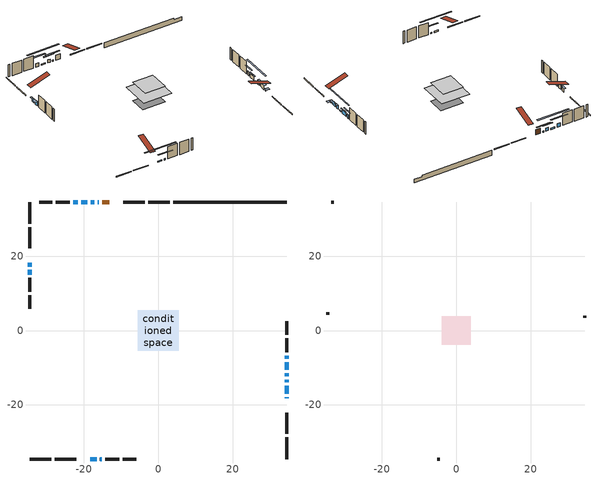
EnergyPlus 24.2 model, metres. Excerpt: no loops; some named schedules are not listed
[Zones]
conditioned space
 floor outside (Floor1 construction): -0.4,-0.4 -0.4,0.4 0.4,0.4 0.4,-0.4 z0.61
 floor adiabatic (AdiabaticFloorConstruction): -5.47,-5.47 -5.47,5.47 5.47,5.47 5.47,-5.47 z3.05
 floor foundation (Slab1 construction): -4.4,-3.22 -4.4,3.22 4.4,3.22 4.4,-3.22 z-1.37
 wall outside (RimJoist1 construction): 3.12,34.53 -2.71,34.53 / -34.53,-34.53 -28.7,-34.53 / -34.53,34.53 -34.53,28.7 / 34.53,-34.53 34.53,-28.7 z0.61:0.91
 wall outside (RimJoist2 construction): -3.64,34.53 -9.36,34.53 / -27.77,-34.53 -22.05,-34.53 / -34.53,27.77 -34.53,22.05 / 34.53,-27.77 34.53,-22.05 z0.61:0.91
 wall outside (AdiabaticWallConstruction 1): -13.2,34.53 -15.04,34.53 z0.61:2.64
 wall outside (AdiabaticWallConstruction): 34.53,-18.21 34.53,-17.9 z0.61:0.92; -15.97,34.53 -16.28,34.53 / -18.21,-34.53 -16.58,-34.53 / -19.05,34.53 -20.67,34.53 / -15.65,-34.53 -15.19,-34.53 z0.61:1.07; -34.53,18.21 -34.53,17.19 z0.61:1.93; 34.53,-16.97 34.53,-14.84 / -34.53,16.26 -34.53,15.04 / 34.53,-10.61 34.53,-8.47 z0.61:2.13; 34.53,-13.91 34.53,-13.2 z0.61:2.14; -17.2,34.53 -18.12,34.53 z0.61:1.83; 34.53,-12.27 34.53,-11.53 z0.61:1.02; 34.53,-7.55 34.53,-6.78 z0.61:2.19; -21.6,34.53 -22.82,34.53 z0.61:2.03
 wall outside (Wall1 construction): -23.75,34.53 -27.49,34.53 / -14.26,-34.53 -10.52,-34.53 / -34.53,14.11 -34.53,10.37 / 34.53,-5.85 34.53,-2.11 z0.61:5.49
 wall outside (Wall2 construction): -28.42,34.53 -32.04,34.53 / -9.59,-34.53 -5.97,-34.53 / -34.53,9.44 -34.53,5.82 / 34.53,-1.18 34.53,2.44 z0.61:5.49
 wall foundation (FoundationWall1 construction): 4.04,34.53,-1.37 4.04,34.53,0.61 31.48,34.53,0.61 31.48,34.53,0.02 34.53,34.53,0.02 34.53,34.53,-1.37
 window (WindowConstruction 9): 34.53,-18.2 34.53,-17.9 z0.61:0.91
 window (WindowConstruction 4): -15.97,34.53 -16.28,34.53 z0.61:1.07
 window (WindowConstruction 5): -34.53,18.2 -34.53,17.19 z0.61:1.93
 window (WindowConstruction 6): 34.53,-16.97 34.53,-14.84 z0.61:2.13
 window (WindowConstruction 7): 34.53,-13.91 34.53,-13.2 z0.61:2.13
 window (WindowConstruction 8): -17.2,34.53 -18.12,34.53 z0.61:1.83
 window (WindowConstruction 11): 34.53,-12.27 34.53,-11.53 z0.61:1.02
 window (WindowConstruction 12): -18.2,-34.53 -16.58,-34.53 z0.61:1.07
 window (WindowConstruction 10): -34.53,16.26 -34.53,15.04 z0.61:2.13
 window (WindowConstruction 13): -19.05,34.53 -20.67,34.53 z0.61:1.07
 window (WindowConstruction): 34.53,-10.6 34.53,-8.47 z0.61:2.13
 window (WindowConstruction 1): 34.53,-7.55 34.53,-6.78 z0.61:2.19
 window (WindowConstruction 2): -15.65,-34.53 -15.19,-34.53 z0.61:1.07
 window (WindowConstruction 3): -21.6,34.53 -22.82,34.53 z0.61:2.03
 door (Door): -13.21,34.53 -15.04,34.53 z0.61:2.64
 ceiling adiabatic (AdiabaticFloorConstruction): 5.47,-5.47 5.47,5.47 -5.47,5.47 -5.47,-5.47 z3.05
attic - vented
 floor to conditioned space (Floor2 construction Reversed): -3.88,-3.88 -3.88,3.88 3.88,3.88 3.88,-3.88 z5.49
 wall outside (Wall3 construction): -32.97,34.53 -33.6,34.53 / -5.05,-34.53 -4.42,-34.53 / -34.53,4.89 -34.53,4.26 / 34.53,3.36 34.53,3.99 z0.61:5.49
 roof outside (Roof1 construction): -12.28,34.53,5.49 -12.28,26.98,8 -10.29,26.98,8 -10.29,34.53,5.49; -19.13,-34.53,5.49 -19.13,-26.98,8 -21.12,-26.98,8 -21.12,-34.53,5.49; -34.53,19.13,5.49 -26.98,19.13,8 -26.98,21.12,8 -34.53,21.12,5.49; 34.53,-19.13,5.49 26.98,-19.13,8 26.98,-21.12,8 34.53,-21.12,5.49
shading: 34.53,-17.6 34.53,-18.5 35.74,-18.5 35.74,-17.6 z1.21; -18.91,34.53 -13.33,34.53 -13.33,34.94 -18.91,34.94 z3.71; -34.53,16.89 -34.53,18.5 -35.14,18.5 -35.14,16.89 z2.23; 34.53,-14.69 34.53,-17.12 35.28,-17.12 35.28,-14.69 z2.28; 34.53,-13.05 34.53,-14.06 35.14,-14.06 35.14,-13.05 z2.28; -19.64,34.53 -15.68,34.53 -15.68,34.99 -19.64,34.99 z3.35; 34.53,-6.15 34.53,-17.65 34.94,-17.65 34.94,-6.15 z6.4; -11.2,-34.53 -23.58,-34.53 -23.58,-34.94 -11.2,-34.94 z6.45; -34.53,14.74 -34.53,16.56 -35.44,16.56 -35.44,14.74 z2.43; -26.05,34.53 -13.67,34.53 -13.67,34.94 -26.05,34.94 z6.45; 34.53,-8.18 34.53,-10.9 34.82,-10.9 34.82,-8.18 z2.43; 34.53,-5.26 34.53,-9.07 34.82,-9.07 34.82,-5.26 z3.71; -12.55,-34.53 -18.29,-34.53 -18.29,-34.94 -12.55,-34.94 z3.71; -25.46,34.53 -18.96,34.53 -18.96,34.94 -25.46,34.94 z4.67
[Building]
Building 1: Terrain=Suburbs
[Site:Location]
Windsor AP_ON: Latitude {deg}=42.28; Longitude {deg}=-82.96; Time Zone {hr}=-5; Elevation {m}=190; Keep Site Location Information=Yes
[Site:GroundTemperature:Shallow]
6.34957, 4.46684, 4.31606, 5.20952, 8.79623, 12.3662, 15.4612, 17.4219, 17.5884, 15.9938, 12.9777, 9.51722
[Site:WaterMainsTemperature]
Calculation Method=Schedule; Temperature Schedule=mains temperature schedule
[Material] Roughness=Rough; Thermal Absorptance=0.9
Name | Thickness {m} | Conductivity {W/m-K} | Density {kg/m3} | Specific Heat {J/kg-K} | Solar Absorptance | Visible Absorptance
asphalt or fiberglass shingles | 0.00635 | 0.162714 | 1121.4 | 1465.45 | 0.4 | 0.4
ceiling loosefill ins | 0.169333 | 0.0480833 | 16.02 | 1046.75 | 0.7 | 0.7
ceiling stud and cavity | 0.1397 | 0.0955869 | 65.682 | 1177.47 | 0.7 | 0.7
concrete 4.0 in. | 0.1016 | 1.803125 | 2242.8 | 837.4 | 0.7 | 0.7
concrete 8.0 in. | 0.2032 | 1.803125 | 2242.8 | 837.4 | 0.7 | 0.7
door material | 0.04445 | 0.0451087 | 512.64 | 1214.23 | 0.7 | 0.7
floor covering | 0.0127 | 0.0433444 | 54.468 | 1339.84 | 0.6 | 0.6
floor rigid ins | 0.051816 | 0.029427 | 32.04 | 1214.23 | 0.7 | 0.7
floor rigid ins 1; wall rigid ins | 0.512978 | 0.029427 | 32.04 | 1214.23 | 0.7 | 0.7
floor stud and cavity | 0.1397 | 0.412793 | 92.3553 | 1139.71 | 0.7 | 0.7
floor stud and cavity 1 | 0.1397 | 1.75129 | 37.0049 | 1207.88 | 0.7 | 0.7
furniture material conditioned space 1 | 0.1524 | 0.115458 | 640.8 | 1214.23 | 0.6 | 0.6
gypsum board | 0.0127 | 0.160291 | 801 | 837.4 | 0.6 | 0.6
osb sheathing 0.5 in. | 0.0127 | 0.115458 | 512.64 | 1214.23 | 0.7 | 0.7
osb sheathing 0.75 in. | 0.01905 | 0.115458 | 512.64 | 1214.23 | 0.7 | 0.7
osb sheathing 2.0 in. | 0.0508 | 0.115458 | 512.64 | 1214.23 | 0.7 | 0.7
rim joist stud and cavity | 0.0508 | 0.177588 | 50.32683 | 1063.81 | 0.6 | 0.6
rim joist stud and cavity 1 | 0.0508 | 0.0296634 | 125.044 | 1163.47 | 0.6 | 0.6
wall stud and cavity | 0.1397 | 0.0949025 | 139.0536 | 1170.24 | 0.7 | 0.7
wall stud and cavity 1 | 0.1397 | 0.0954735 | 139.0536 | 1170.24 | 0.7 | 0.7
wall stud and cavity 2 | 0.0889 | 6.1454 | 50.32683 | 1063.81 | 0.6 | 0.6
wall stud and cavity 3 | 0.0889 | 0.380278 | 52.3479 | 1209.89 | 0.7 | 0.7
wall stud and cavity 4 | 0.0889 | 0.391764 | 83.0341 | 1211.67 | 0.7 | 0.7
wood siding | 0.0254 | 0.102417 | 544.68 | 1172.36 | 0.4 | 0.4
wood siding 1 | 0.00254 | 0.102417 | 544.68 | 1172.36 | 0.4 | 0.4
wood siding 2; wood siding 3; wood siding 4 | 0.0254 | 0.102417 | 544.68 | 1172.36 | 0.7 | 0.7
[WindowMaterial:SimpleGlazingSystem]
Name | U-Factor {W/m2-K} | Solar Heat Gain Coefficient
WindowMaterial | 3.09792 | 0.54
WindowMaterial 1 | 3.09394 | 0.55
WindowMaterial 10 | 3.125739 | 0.41
WindowMaterial 2 | 1.964588 | 0.25
WindowMaterial 3 | 3.085993 | 0.58
WindowMaterial 4 | 3.08145 | 0.24
WindowMaterial 5 | 3.11495 | 0.47
WindowMaterial 6 | 3.10076 | 0.54
WindowMaterial 7 | 5.8438 | 0.53
WindowMaterial 8 | 4.0064 | 0.67
WindowMaterial 9 | 3.12517 | 0.37
[Construction]
AdiabaticFloorConstruction: floor stud and cavity 1, floor rigid ins 1, osb sheathing 0.75 in., floor covering
AdiabaticWallConstruction: wood siding 3, wall rigid ins, wall stud and cavity 3, gypsum board
AdiabaticWallConstruction 1: wood siding 4, wall rigid ins, wall stud and cavity 3, gypsum board
Door: door material
Floor1 construction: floor stud and cavity, floor rigid ins, osb sheathing 0.75 in., floor covering
Floor2 construction Reversed: gypsum board, ceiling stud and cavity, ceiling loosefill ins
FoundationWall1 construction: concrete 8.0 in.
furniture construction conditioned space 1: furniture material conditioned space 1
PartitionWallConstruction: gypsum board, wall stud and cavity 4, gypsum board
RimJoist1 construction: wood siding 2, rim joist stud and cavity
RimJoist2 construction: wood siding 2, osb sheathing 2.0 in., rim joist stud and cavity 1
Roof1 construction: asphalt or fiberglass shingles
Slab1 construction: concrete 4.0 in.
Wall1 construction: wood siding, osb sheathing 0.5 in., wall stud and cavity, gypsum board
Wall2 construction: wood siding, osb sheathing 0.5 in., wall stud and cavity 1, gypsum board
Wall3 construction: wood siding 1, wall stud and cavity 2
WindowConstruction; WindowConstruction 6; WindowConstruction 7: WindowMaterial
WindowConstruction 1: WindowMaterial 1
WindowConstruction 10: WindowMaterial 8
WindowConstruction 11: WindowMaterial 9
WindowConstruction 12; WindowConstruction 13: WindowMaterial 10
WindowConstruction 2: WindowMaterial 2
WindowConstruction 3: WindowMaterial 3
WindowConstruction 4: WindowMaterial 4
WindowConstruction 5: WindowMaterial 5
WindowConstruction 8: WindowMaterial 6
WindowConstruction 9: WindowMaterial 7
[Zone] Multiplier=1; Part of Total Floor Area=Yes
Name | Volume {m3}
attic - vented | 24.55
conditioned space | 451
[Space]
Name | Zone | Volume {m3}
attic - vented 1 | attic - vented | 24.55
conditioned space 1 | conditioned space | 451
[ZoneInfiltration:EffectiveLeakageArea]
infil attic - vented 1: Zone or Space=attic - vented 1; Schedule=Always On Discrete; Effective Air Leakage Area {cm2}=2670.67; Stack Coefficient=0.000514134; Wind Coefficient=1.532e-05
[ZoneMixing]
whole house fan mix: Zone or Space=attic - vented; Schedule=Always On Continuous; Design Flow Rate Calculation Method=Flow/Zone; Design Flow Rate {m3/s}=0; Source Zone or Space=conditioned space
[SurfaceProperty:ExposedFoundationPerimeter]
Slab1: Exposed Perimeter Calculation Method=TotalExposedPerimeter; Total Exposed Perimeter {m}=30.481
[InternalMass] Zone or ZoneList=conditioned space; Space or SpaceList=conditioned space 1
Name | Construction | Surface Area {m2}
furniture mass conditioned space 1 | furniture construction conditioned space 1 | 70.7282
partition wall mass | PartitionWallConstruction | 176.821
[Lights]
interior lighting: Zone or ZoneList or Space or SpaceList=conditioned space 1; Schedule=interior lighting schedule; Design Level Calculation Method=LightingLevel; Lighting Level {W}=343.2; Return Air Fraction=0; Fraction Radiant=0.6; Fraction Visible=0.2; Fraction Replaceable=1
[People]
occupants: Zone or ZoneList or Space or SpaceList=conditioned space 1; Number of People Schedule=occupants schedule; Number of People Calculation Method=People; Number of People=3; Fraction Radiant=0.314171; Sensible Heat Fraction=0.56303; Activity Level Schedule=occupants activity schedule; Carbon Dioxide Generation Rate {m3/s-W}=0; Enable ASHRAE 55 Comfort Warnings=No; Mean Radiant Temperature Calculation Type=EnclosureAveraged
[ElectricEquipment] Zone or ZoneList or Space or SpaceList=conditioned space 1; Design Level Calculation Method=EquipmentLevel
Name | Schedule | Design Level {W} | Fraction Latent | Fraction Radiant | Fraction Lost
clothes dryer | clothes dryer schedule | 140.772 | 0.015 | 0.081 | 0.85
clothes washer | clothes washer schedule | 32.1985 | 0.03 | 0.162 | 0.7
cooking range | cooking range schedule | 215.147 | 0.08 | 0.432 | 0.2
dishwasher | dishwasher schedule | 66.8632 | 0.3 | 0.18 | 0.4
fridge | fridge schedule | 72.9452 | 0 | 0.6 | 0
mech vent house fan | mech vent house fan schedule | 0.95 | 0 | 0 | 1
mech vent house fan cfis | mech vent house fan cfis schedule | 0 | 0 | 0 | 0
misc plug loads | misc plug loads schedule | 494.7 | 0.045 | 0.513 | 0.1
whole house fan | Always On Discrete | 0 | 0 | 0 | 1
[OtherEquipment] Zone or ZoneList or Space or SpaceList=conditioned space 1; Design Level Calculation Method=EquipmentLevel
Name | Fuel Type | Schedule | Design Level {W} | Fraction Latent | Fraction Radiant | Fraction Lost
clothes dryer 1 | Electricity | clothes dryer schedule | 0 | 0.015 | 0.081 | 0.85
cooking range 1 | Electricity | cooking range schedule | 0 | 0.08 | 0.432 | 0.2
general water use latent | None | general water use schedule | 62.594 | 1 | 0 | 0
general water use sensible | None | general water use schedule | -61.6891 | 0 | 0.6 | 0
mech vent house fan latent load | None | Always On Discrete | 0 | 1 | 0 | 0
mech vent house fan sensible load | None | Always On Discrete | 0 | 0 | 0 | 0
water heater energy adjustment1 | Electricity | Always On Discrete | 0.01 | 0 | 0 | 1
[ZoneInfiltration:DesignFlowRate] Zone or ZoneList or Space or SpaceList=conditioned space 1; Schedule=Always On Discrete; Design Flow Rate Calculation Method=Flow/Zone; Design Flow Rate {m3/s}=0
infil flow; natural vent flow; whole house fan flow
[AvailabilityManager:Scheduled]
furnace airloop Availability Manager: Schedule=Always On Discrete
[Foundation:Kiva]
Foundation Kiva 1: Initial Indoor Air Temperature {C}=18; Wall Height Above Grade {m}=0.609996; Wall Depth Below Slab {m}=0.2032
[Foundation:Kiva:Settings]
Soil Conductivity {W/m-K}=0.849921; Soil Density {kg/m3}=1842.3; Soil Specific Heat {J/kg-K}=418.7; Ground Solar Absorptivity=0.9; Ground Thermal Absorptivity=0.9; Ground Surface Roughness {m}=0.03; Far-Field Width {m}=40; Deep-Ground Boundary Condition=ZeroFlux; Deep-Ground Depth {m}=40; Minimum Cell Dimension {m}=0.2; Maximum Cell Growth Coefficient=3; Simulation Timestep=Timestep
[Exterior:Lights]
exterior lighting: Schedule=exterior lighting schedule; Design Level {W}=75.6
[EnergyManagementSystem:GlobalVariable]
furnace_airloop_Fan_RTF
infil_program_Qfan
infil_program_Qinf
natural_vent_program_Qnv
natural_vent_program_Qwhf
[EnergyManagementSystem:Sensor]
Name | Output:Variable or Output:Meter Index Key | Output:Variable or Output:Meter
airflow_gain | infil flow | Infiltration Sensible Heat Gain Energy
airflow_gain_1 | natural vent flow | Infiltration Sensible Heat Gain Energy
airflow_gain_2 | whole house fan flow | Infiltration Sensible Heat Gain Energy
airflow_loss | infil flow | Infiltration Sensible Heat Loss Energy
airflow_loss_1 | natural vent flow | Infiltration Sensible Heat Loss Energy
airflow_loss_2 | whole house fan flow | Infiltration Sensible Heat Loss Energy
clg_load_cond |  | Cooling:EnergyTransfer:Zone:CONDITIONED SPACE
clg_sp_s; clg_sp_s_1 | cooling setpoint | Schedule Value
clothes_dryer_exhaust_0_sch_s | clothes dryer exhaust 0 schedule | Schedule Value
cool_season | cooling season schedule | Schedule Value
htg_load_cond |  | Heating:EnergyTransfer:Zone:CONDITIONED SPACE
htg_sp_s; htg_sp_s_1 | heating setpoint | Schedule Value
ig_ee_conv | clothes dryer | Electric Equipment Convective Heating Energy
ig_ee_conv_2 | cooking range | Electric Equipment Convective Heating Energy
ig_ee_conv_4 | fridge | Electric Equipment Convective Heating Energy
ig_ee_conv_5 | misc plug loads | Electric Equipment Convective Heating Energy
ig_ee_conv_6 | whole house fan | Electric Equipment Convective Heating Energy
ig_ee_rad | clothes dryer | Electric Equipment Radiant Heating Energy
ig_ee_rad_2 | cooking range | Electric Equipment Radiant Heating Energy
ig_ee_rad_4 | fridge | Electric Equipment Radiant Heating Energy
ig_ee_rad_5 | misc plug loads | Electric Equipment Radiant Heating Energy
ig_ee_rad_6 | whole house fan | Electric Equipment Radiant Heating Energy
ig_lgt_conv | interior lighting | Lights Convective Heating Energy
ig_lgt_rad | interior lighting | Lights Radiant Heating Energy
ig_lgt_vis | interior lighting | Lights Visible Radiation Heating Energy
ig_oe_conv | clothes dryer 1 | Other Equipment Convective Heating Energy
ig_oe_conv_1 | cooking range 1 | Other Equipment Convective Heating Energy
ig_oe_conv_2 | general water use latent | Other Equipment Convective Heating Energy
ig_oe_conv_3 | general water use sensible | Other Equipment Convective Heating Energy
ig_oe_conv_4 | water heater energy adjustment1 | Other Equipment Convective Heating Energy
ig_oe_rad | clothes dryer 1 | Other Equipment Radiant Heating Energy
ig_oe_rad_1 | cooking range 1 | Other Equipment Radiant Heating Energy
ig_oe_rad_2 | general water use latent | Other Equipment Radiant Heating Energy
ig_oe_rad_3 | general water use sensible | Other Equipment Radiant Heating Energy
ig_oe_rad_4 | water heater energy adjustment1 | Other Equipment Radiant Heating Energy
ig_ppl_conv | occupants | People Convective Heating Energy
ig_ppl_rad | occupants | People Radiant Heating Energy
im_conv | furniture mass conditioned space 1 | Surface Inside Face Convection Heat Gain Energy
im_conv_1 | partition wall mass | Surface Inside Face Convection Heat Gain Energy
im_ig | furniture mass conditioned space 1 | Surface Inside Face Internal Gains Radiation Heat Gain Energy
im_ig_1 | partition wall mass | Surface Inside Face Internal Gains Radiation Heat Gain Energy
im_lgt | furniture mass conditioned space 1 | Surface Inside Face Lights Radiation Heat Gain Energy
im_lgt_1 | partition wall mass | Surface Inside Face Lights Radiation Heat Gain Energy
im_sol | furniture mass conditioned space 1 | Surface Inside Face Solar Radiation Heat Gain Energy
im_sol_1 | partition wall mass | Surface Inside Face Solar Radiation Heat Gain Energy
im_surf | furniture mass conditioned space 1 | Surface Inside Face Net Surface Thermal Radiation Heat Gain Energy
im_surf_1 | partition wall mass | Surface Inside Face Net Surface Thermal Radiation Heat Gain Energy
mv_conv | mech vent house fan | Electric Equipment Convective Heating Energy
mv_conv_1 | mech vent house fan cfis | Electric Equipment Convective Heating Energy
mv_conv_2 | mech vent house fan latent load | Other Equipment Convective Heating Energy
mv_conv_3 | mech vent house fan sensible load | Other Equipment Convective Heating Energy
mv_rad | mech vent house fan | Electric Equipment Radiant Heating Energy
mv_rad_1 | mech vent house fan cfis | Electric Equipment Radiant Heating Energy
mv_rad_2 | mech vent house fan latent load | Other Equipment Radiant Heating Energy
mv_rad_3 | mech vent house fan sensible load | Other Equipment Radiant Heating Energy
natural_vent_s | natural vent schedule | Schedule Value
out_pb_s |  | Site Outdoor Air Barometric Pressure
out_wt_s |  | Site Outdoor Air Humidity Ratio
site_vw_s |  | Site Wind Speed
ss_back_out | Window1 | Surface Window Shortwave from Zone Back Out Window Heat Transfer Rate
ss_back_out_1 | Window10 | Surface Window Shortwave from Zone Back Out Window Heat Transfer Rate
ss_back_out_10 | Window4 | Surface Window Shortwave from Zone Back Out Window Heat Transfer Rate
ss_back_out_11 | Window7 | Surface Window Shortwave from Zone Back Out Window Heat Transfer Rate
ss_back_out_12 | Window8 | Surface Window Shortwave from Zone Back Out Window Heat Transfer Rate
ss_back_out_13 | Window9 | Surface Window Shortwave from Zone Back Out Window Heat Transfer Rate
ss_back_out_2 | Window11 | Surface Window Shortwave from Zone Back Out Window Heat Transfer Rate
ss_back_out_3 | Window13 | Surface Window Shortwave from Zone Back Out Window Heat Transfer Rate
ss_back_out_4 | Window16 | Surface Window Shortwave from Zone Back Out Window Heat Transfer Rate
ss_back_out_5 | Window17 | Surface Window Shortwave from Zone Back Out Window Heat Transfer Rate
ss_back_out_6 | Window18 | Surface Window Shortwave from Zone Back Out Window Heat Transfer Rate
ss_back_out_7 | Window19 | Surface Window Shortwave from Zone Back Out Window Heat Transfer Rate
ss_back_out_8 | Window2 | Surface Window Shortwave from Zone Back Out Window Heat Transfer Rate
ss_back_out_9 | Window21 | Surface Window Shortwave from Zone Back Out Window Heat Transfer Rate
ss_conv | Door1 | Surface Inside Face Convection Heat Gain Energy
ss_conv_1 | Window1 | Surface Inside Face Convection Heat Gain Energy
ss_conv_10 | Window21 | Surface Inside Face Convection Heat Gain Energy
ss_conv_11 | Window4 | Surface Inside Face Convection Heat Gain Energy
ss_conv_12 | Window7 | Surface Inside Face Convection Heat Gain Energy
ss_conv_13 | Window8 | Surface Inside Face Convection Heat Gain Energy
ss_conv_14 | Window9 | Surface Inside Face Convection Heat Gain Energy
ss_conv_2 | Window10 | Surface Inside Face Convection Heat Gain Energy
ss_conv_3 | Window11 | Surface Inside Face Convection Heat Gain Energy
ss_conv_4 | Window13 | Surface Inside Face Convection Heat Gain Energy
ss_conv_5 | Window16 | Surface Inside Face Convection Heat Gain Energy
ss_conv_6 | Window17 | Surface Inside Face Convection Heat Gain Energy
ss_conv_7 | Window18 | Surface Inside Face Convection Heat Gain Energy
ss_conv_8 | Window19 | Surface Inside Face Convection Heat Gain Energy
ss_conv_9 | Window2 | Surface Inside Face Convection Heat Gain Energy
ss_ig | Door1 | Surface Inside Face Internal Gains Radiation Heat Gain Energy
ss_ig_1 | Window1 | Surface Inside Face Internal Gains Radiation Heat Gain Energy
ss_ig_10 | Window21 | Surface Inside Face Internal Gains Radiation Heat Gain Energy
ss_ig_11 | Window4 | Surface Inside Face Internal Gains Radiation Heat Gain Energy
ss_ig_12 | Window7 | Surface Inside Face Internal Gains Radiation Heat Gain Energy
ss_ig_13 | Window8 | Surface Inside Face Internal Gains Radiation Heat Gain Energy
ss_ig_14 | Window9 | Surface Inside Face Internal Gains Radiation Heat Gain Energy
ss_ig_2 | Window10 | Surface Inside Face Internal Gains Radiation Heat Gain Energy
ss_ig_3 | Window11 | Surface Inside Face Internal Gains Radiation Heat Gain Energy
ss_ig_4 | Window13 | Surface Inside Face Internal Gains Radiation Heat Gain Energy
ss_ig_5 | Window16 | Surface Inside Face Internal Gains Radiation Heat Gain Energy
ss_ig_6 | Window17 | Surface Inside Face Internal Gains Radiation Heat Gain Energy
ss_ig_7 | Window18 | Surface Inside Face Internal Gains Radiation Heat Gain Energy
ss_ig_8 | Window19 | Surface Inside Face Internal Gains Radiation Heat Gain Energy
ss_ig_9 | Window2 | Surface Inside Face Internal Gains Radiation Heat Gain Energy
ss_lgt | Door1 | Surface Inside Face Lights Radiation Heat Gain Energy
ss_sol | Door1 | Surface Inside Face Solar Radiation Heat Gain Energy
ss_surf | Door1 | Surface Inside Face Net Surface Thermal Radiation Heat Gain Energy
ss_surf_1 | Window1 | Surface Inside Face Net Surface Thermal Radiation Heat Gain Energy
ss_surf_10 | Window21 | Surface Inside Face Net Surface Thermal Radiation Heat Gain Energy
ss_surf_11 | Window4 | Surface Inside Face Net Surface Thermal Radiation Heat Gain Energy
ss_surf_12 | Window7 | Surface Inside Face Net Surface Thermal Radiation Heat Gain Energy
ss_surf_13 | Window8 | Surface Inside Face Net Surface Thermal Radiation Heat Gain Energy
ss_surf_14 | Window9 | Surface Inside Face Net Surface Thermal Radiation Heat Gain Energy
ss_surf_2 | Window10 | Surface Inside Face Net Surface Thermal Radiation Heat Gain Energy
ss_surf_3 | Window11 | Surface Inside Face Net Surface Thermal Radiation Heat Gain Energy
ss_surf_4 | Window13 | Surface Inside Face Net Surface Thermal Radiation Heat Gain Energy
ss_surf_5 | Window16 | Surface Inside Face Net Surface Thermal Radiation Heat Gain Energy
ss_surf_6 | Window17 | Surface Inside Face Net Surface Thermal Radiation Heat Gain Energy
ss_surf_7 | Window18 | Surface Inside Face Net Surface Thermal Radiation Heat Gain Energy
ss_surf_8 | Window19 | Surface Inside Face Net Surface Thermal Radiation Heat Gain Energy
ss_surf_9 | Window2 | Surface Inside Face Net Surface Thermal Radiation Heat Gain Energy
ss_trans_in | Window1 | Surface Window Transmitted Solar Radiation Rate
ss_trans_in_1 | Window10 | Surface Window Transmitted Solar Radiation Rate
ss_trans_in_10 | Window4 | Surface Window Transmitted Solar Radiation Rate
ss_trans_in_11 | Window7 | Surface Window Transmitted Solar Radiation Rate
ss_trans_in_12 | Window8 | Surface Window Transmitted Solar Radiation Rate
ss_trans_in_13 | Window9 | Surface Window Transmitted Solar Radiation Rate
ss_trans_in_2 | Window11 | Surface Window Transmitted Solar Radiation Rate
ss_trans_in_3 | Window13 | Surface Window Transmitted Solar Radiation Rate
ss_trans_in_4 | Window16 | Surface Window Transmitted Solar Radiation Rate
ss_trans_in_5 | Window17 | Surface Window Transmitted Solar Radiation Rate
ss_trans_in_6 | Window18 | Surface Window Transmitted Solar Radiation Rate
ss_trans_in_7 | Window19 | Surface Window Transmitted Solar Radiation Rate
ss_trans_in_8 | Window2 | Surface Window Transmitted Solar Radiation Rate
ss_trans_in_9 | Window21 | Surface Window Transmitted Solar Radiation Rate
ss_trans_out | Window1 | Surface Inside Face Initial Transmitted Diffuse Transmitted Out Window Solar Radiation Rate
ss_trans_out_1 | Window10 | Surface Inside Face Initial Transmitted Diffuse Transmitted Out Window Solar Radiation Rate
ss_trans_out_10 | Window4 | Surface Inside Face Initial Transmitted Diffuse Transmitted Out Window Solar Radiation Rate
ss_trans_out_11 | Window7 | Surface Inside Face Initial Transmitted Diffuse Transmitted Out Window Solar Radiation Rate
ss_trans_out_12 | Window8 | Surface Inside Face Initial Transmitted Diffuse Transmitted Out Window Solar Radiation Rate
ss_trans_out_13 | Window9 | Surface Inside Face Initial Transmitted Diffuse Transmitted Out Window Solar Radiation Rate
ss_trans_out_2 | Window11 | Surface Inside Face Initial Transmitted Diffuse Transmitted Out Window Solar Radiation Rate
ss_trans_out_3 | Window13 | Surface Inside Face Initial Transmitted Diffuse Transmitted Out Window Solar Radiation Rate
ss_trans_out_4 | Window16 | Surface Inside Face Initial Transmitted Diffuse Transmitted Out Window Solar Radiation Rate
ss_trans_out_5 | Window17 | Surface Inside Face Initial Transmitted Diffuse Transmitted Out Window Solar Radiation Rate
ss_trans_out_6 | Window18 | Surface Inside Face Initial Transmitted Diffuse Transmitted Out Window Solar Radiation Rate
